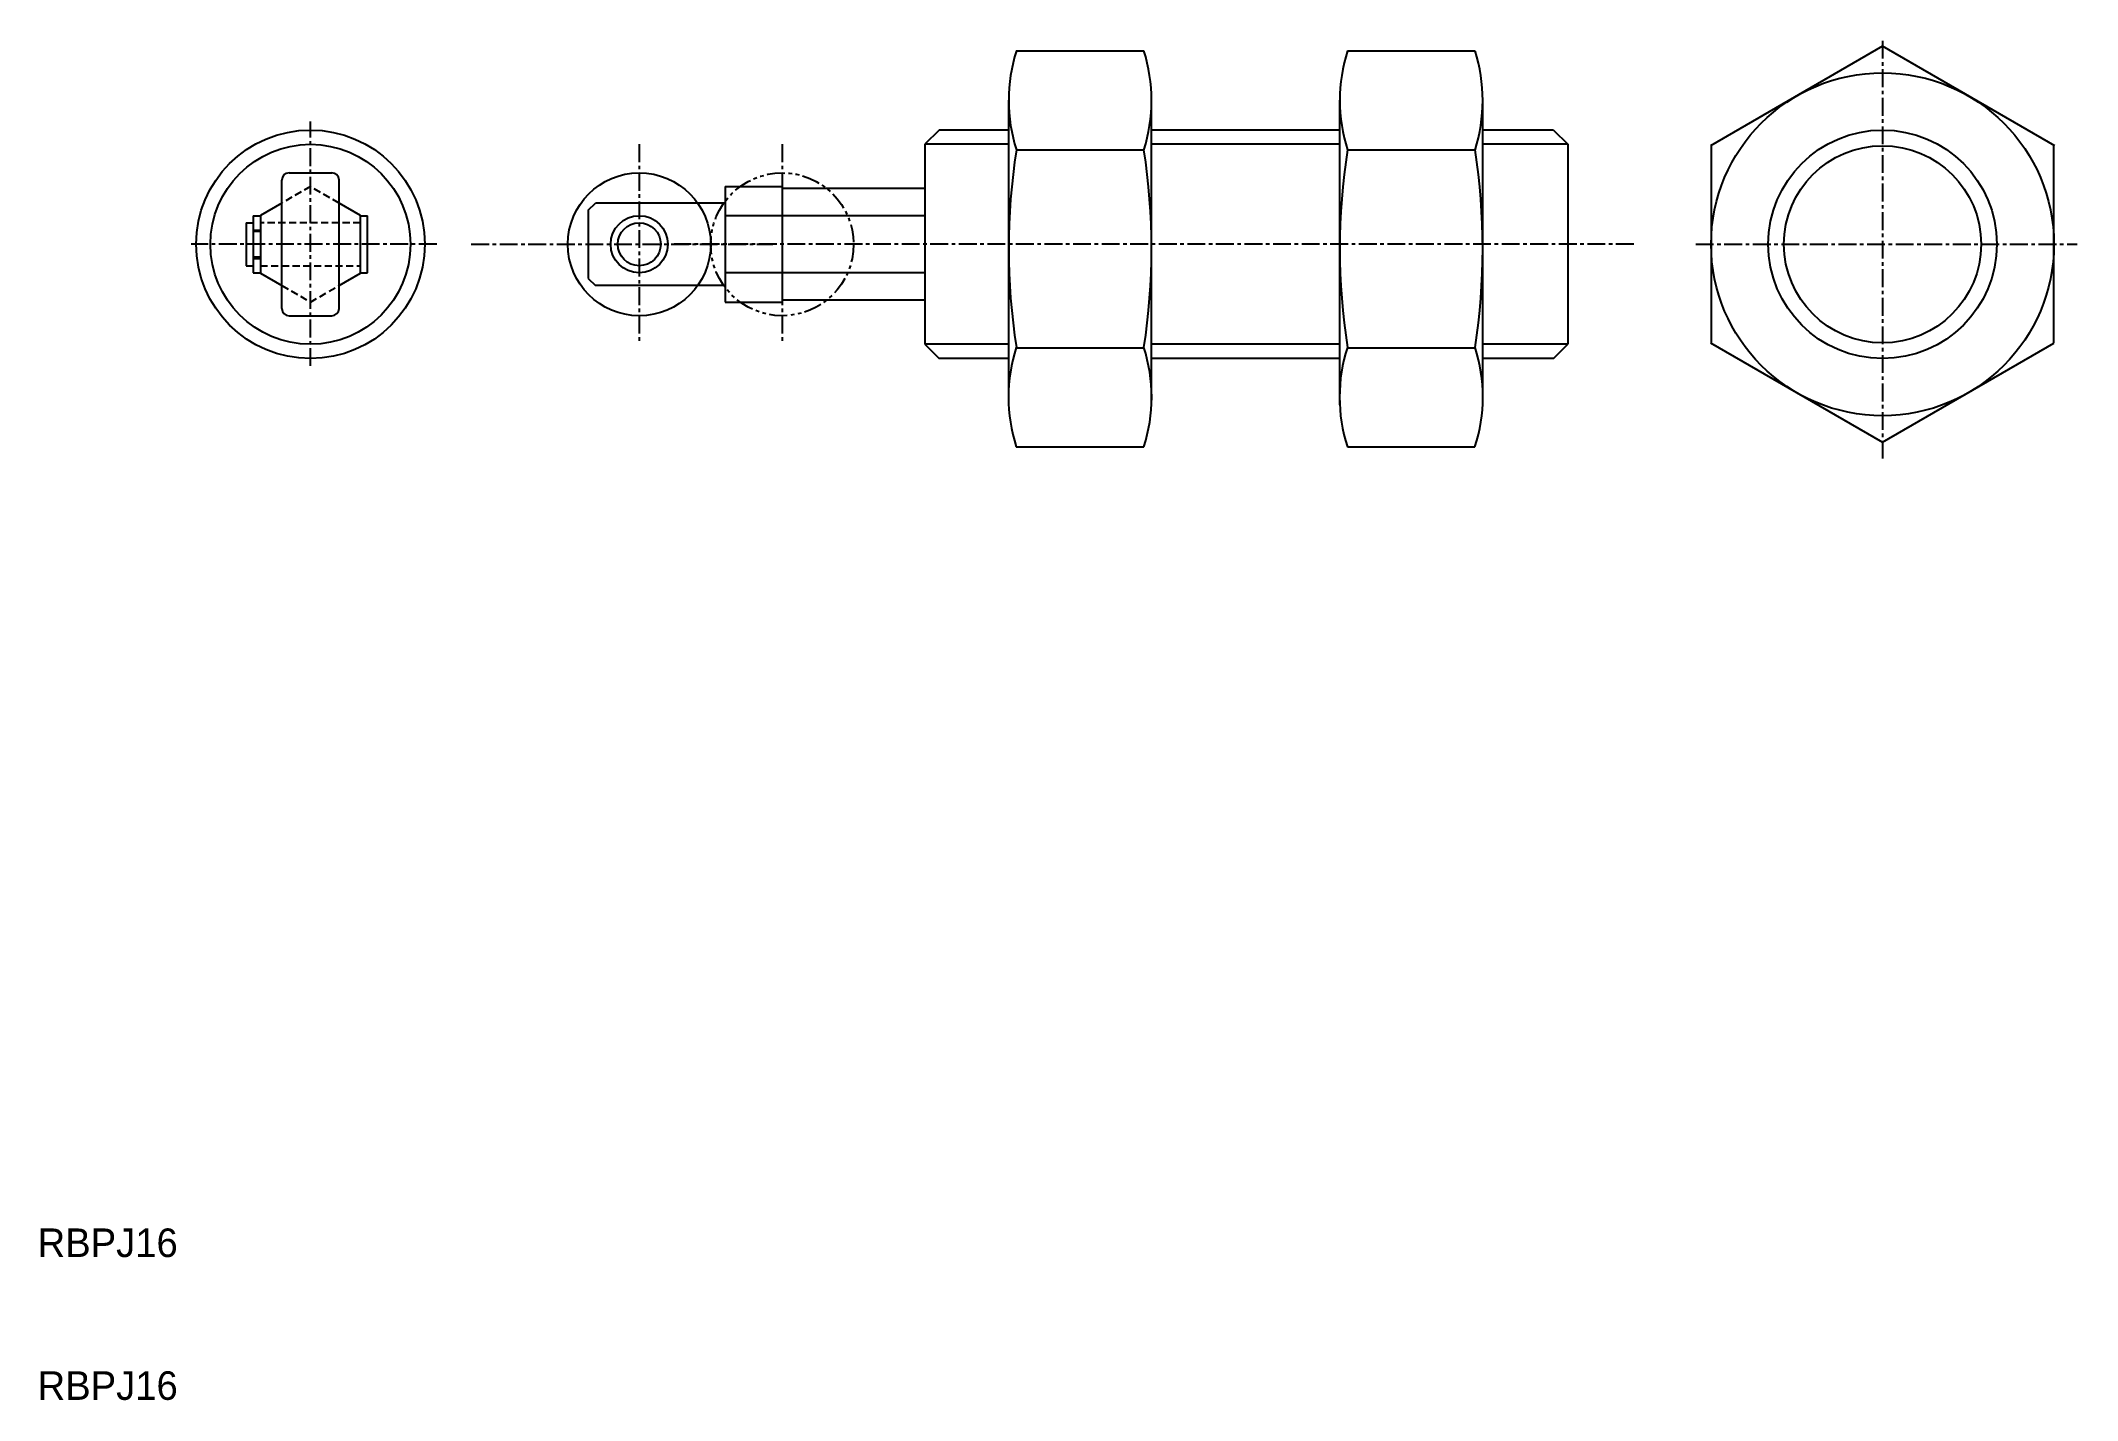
# Model space of a CAD drawing. Extents: x 10 to 153, y 10 to 105.
import ezdxf

# ---------------------------------------------------------------- set-up
doc = ezdxf.new("R2010")
doc.units = 0
for name, pattern in [('CENTER', [2, 1.25, -0.25, 0.25, -0.25]), ('DASHED', [0.75, 0.5, -0.25]), ('PHANTOM', [2.5, 1.25, -0.25, 0.25, -0.25, 0.25, -0.25])]:
    doc.linetypes.add(name, pattern=pattern)
doc.layers.get('0').update_dxf_attribs({"linetype": 'CONTINUOUS'})
doc.layers.add('CENTER', color=1, linetype='CENTER')

msp = doc.modelspace()

# ---------------------------------------------------------------- linework, layer by layer
at = {"linetype": 'CONTINUOUS'}
for p, q in [((78.51, 104.44), (87.44, 104.44)), ((101.69, 104.44), (110.62, 104.44)), ((139.15, 104.76), (127.1, 97.8)), ((151.2, 97.8), (139.15, 104.76)), ((77.98, 79.66), (77.98, 100.98)), ((87.98, 79.66), (87.98, 100.97)), ((101.16, 79.66), (101.16, 100.98)), ((111.16, 79.66), (111.16, 100.97)), ((78.51, 97.51), (87.44, 97.51)), ((101.69, 97.51), (110.62, 97.51)), ((127.15, 97.83), (127.15, 83.97)), ((151.15, 83.97), (151.15, 97.83)), ((72.12, 92.9), (58.12, 92.9)), ((72.12, 88.9), (58.12, 88.9)), ((78.51, 83.66), (87.44, 83.66)), ((101.69, 83.66), (110.62, 83.66)), ((127.1, 84), (139.15, 77.04)), ((139.15, 77.04), (151.15, 83.97)), ((78.51, 76.73), (87.44, 76.73)), ((101.69, 76.73), (110.62, 76.73))]:
    msp.add_line(p, q, dxfattribs=at)
at = {"color": 7, "linetype": 'CONTINUOUS'}
for p, q in [((73.12, 98.9), (72.12, 97.9)), ((77.98, 98.9), (73.12, 98.9)), ((101.16, 98.9), (87.98, 98.9)), ((116.12, 98.9), (111.16, 98.9)), ((116.12, 98.9), (117.12, 97.9)), ((72.12, 97.9), (72.12, 83.9)), ((117.12, 97.9), (117.12, 83.9)), ((27.6, 95.9), (30.6, 95.9)), ((27.1, 86.4), (27.1, 95.4)), ((31.1, 86.4), (31.1, 95.4)), ((58.12, 94.94), (62.12, 94.94)), ((58.12, 94.94), (58.12, 86.86)), ((62.12, 94.94), (62.12, 86.86)), ((72.12, 94.8), (62.12, 94.8)), ((25.1, 92.9), (25.6, 92.9)), ((25.1, 92.9), (25.1, 88.9)), ((27.1, 93.79), (25.6, 92.92)), ((25.6, 92.9), (25.6, 88.9)), ((32.6, 92.92), (31.1, 93.79)), ((32.6, 92.9), (33.1, 92.9)), ((32.6, 88.9), (32.6, 92.9)), ((33.1, 88.9), (33.1, 92.9)), ((48.55, 93.29), (49.05, 93.79)), ((48.55, 93.29), (48.55, 88.51)), ((56.21, 93.79), (49.05, 93.79)), ((58.12, 93.79), (56.21, 93.79)), ((24.6, 92.4), (25.1, 92.4)), ((24.6, 92.4), (24.6, 89.4)), ((25.1, 92.4), (25.1, 89.4)), ((25.6, 91.8), (25.1, 91.8)), ((25.6, 90), (25.1, 90)), ((24.6, 89.4), (25.1, 89.4)), ((25.1, 88.9), (25.6, 88.9)), ((25.6, 88.88), (27.1, 88.01)), ((31.1, 88.01), (32.6, 88.88)), ((32.6, 88.9), (33.1, 88.9)), ((48.55, 88.51), (49.05, 88.01)), ((56.21, 88.01), (49.05, 88.01)), ((58.12, 88.01), (56.21, 88.01)), ((72.12, 87), (62.12, 87)), ((27.6, 85.9), (30.6, 85.9)), ((58.12, 86.86), (62.12, 86.86)), ((72.12, 83.9), (73.12, 82.9)), ((77.98, 82.9), (73.12, 82.9)), ((101.16, 82.9), (87.98, 82.9)), ((116.12, 82.9), (111.16, 82.9)), ((116.12, 82.9), (117.12, 83.9))]:
    msp.add_line(p, q, dxfattribs=at)
at = {"color": 3, "linetype": 'CONTINUOUS'}
for p, q in [((77.98, 97.9), (72.12, 97.9)), ((101.16, 97.9), (87.98, 97.9)), ((117.12, 97.9), (111.16, 97.9)), ((77.98, 83.9), (72.12, 83.9)), ((101.16, 83.9), (87.98, 83.9)), ((117.12, 83.9), (111.16, 83.9))]:
    msp.add_line(p, q, dxfattribs=at)
at = {"color": 3, "linetype": 'DASHED'}
for p, q in [((29.1, 94.94), (27.1, 93.79)), ((31.1, 93.79), (29.1, 94.94)), ((25.1, 91.9), (25.6, 91.9)), ((32.6, 92.4), (25.6, 92.4)), ((25.1, 89.9), (25.6, 89.9)), ((25.6, 89.4), (32.6, 89.4)), ((27.1, 88.01), (29.1, 86.86)), ((29.1, 86.86), (31.1, 88.01))]:
    msp.add_line(p, q, dxfattribs=at)
at = {"linetype": 'CONTINUOUS'}
for radius in [12, 8, 6.9]:
    msp.add_circle((139.15, 90.9), radius, dxfattribs=at)
at = {"color": 7, "linetype": 'CONTINUOUS'}
for centre, radius in [((29.1, 90.9), 8), ((29.1, 90.9), 7), ((52.12, 90.9), 5), ((52.12, 90.9), 2), ((52.12, 90.9), 1.5)]:
    msp.add_circle(centre, radius, dxfattribs=at)
at = {"color": 3, "linetype": 'PHANTOM'}
msp.add_circle((62.12, 90.9), 5, dxfattribs=at)
at = {"linetype": 'CONTINUOUS'}
for centre, radius, start, end in [((89.46, 100.98), 11.48, 162.4243, 197.6037), ((76.47, 100.97), 11.51, 342.458, 17.5558), ((112.64, 100.98), 11.48, 162.4243, 197.6037), ((99.65, 100.97), 11.51, 342.458, 17.5558), ((122.96, 90.59), 44.98, 171.1468, 188.8463), ((43, 90.59), 44.98, 351.1537, 8.8463), ((146.14, 90.59), 44.98, 171.1468, 188.8463), ((66.18, 90.59), 44.98, 351.1537, 8.8463), ((89.19, 80.2), 11.23, 161.9844, 197.9869), ((76.74, 80.2), 11.25, 342.028, 17.9583), ((112.37, 80.2), 11.23, 161.9844, 197.9869), ((99.92, 80.2), 11.25, 342.028, 17.9583)]:
    msp.add_arc(centre, radius, start, end, dxfattribs=at)
at = {"color": 7, "linetype": 'CONTINUOUS'}
for centre, start, end in [((27.6, 95.4), 90, 180), ((30.6, 95.4), 0, 90), ((27.6, 86.4), 180, 270), ((30.6, 86.4), 270, 0)]:
    msp.add_arc(centre, 0.5, start, end, dxfattribs=at)
at = {"layer": 'CENTER', "color": 1, "linetype": 'CENTER'}
for p, q in [((139.15, 105.15), (139.15, 75.72)), ((29.1, 82.38), (29.1, 99.49)), ((52.12, 97.9), (52.12, 83.9)), ((62.12, 97.9), (62.12, 83.9)), ((37.94, 90.9), (20.74, 90.9)), ((40.35, 90.9), (61.46, 90.9)), ((121.74, 90.9), (54.55, 90.9)), ((126.07, 90.9), (152.78, 90.9))]:
    msp.add_line(p, q, dxfattribs=at)

# ---------------------------------------------------------------- texts
at = {"color": 7, "linetype": 'CONTINUOUS'}
for p in [(10, 20), (10, 10)]:
    msp.add_text('RBPJ16', height=2, dxfattribs=at).set_placement(p)

doc.saveas('drawing.dxf')
